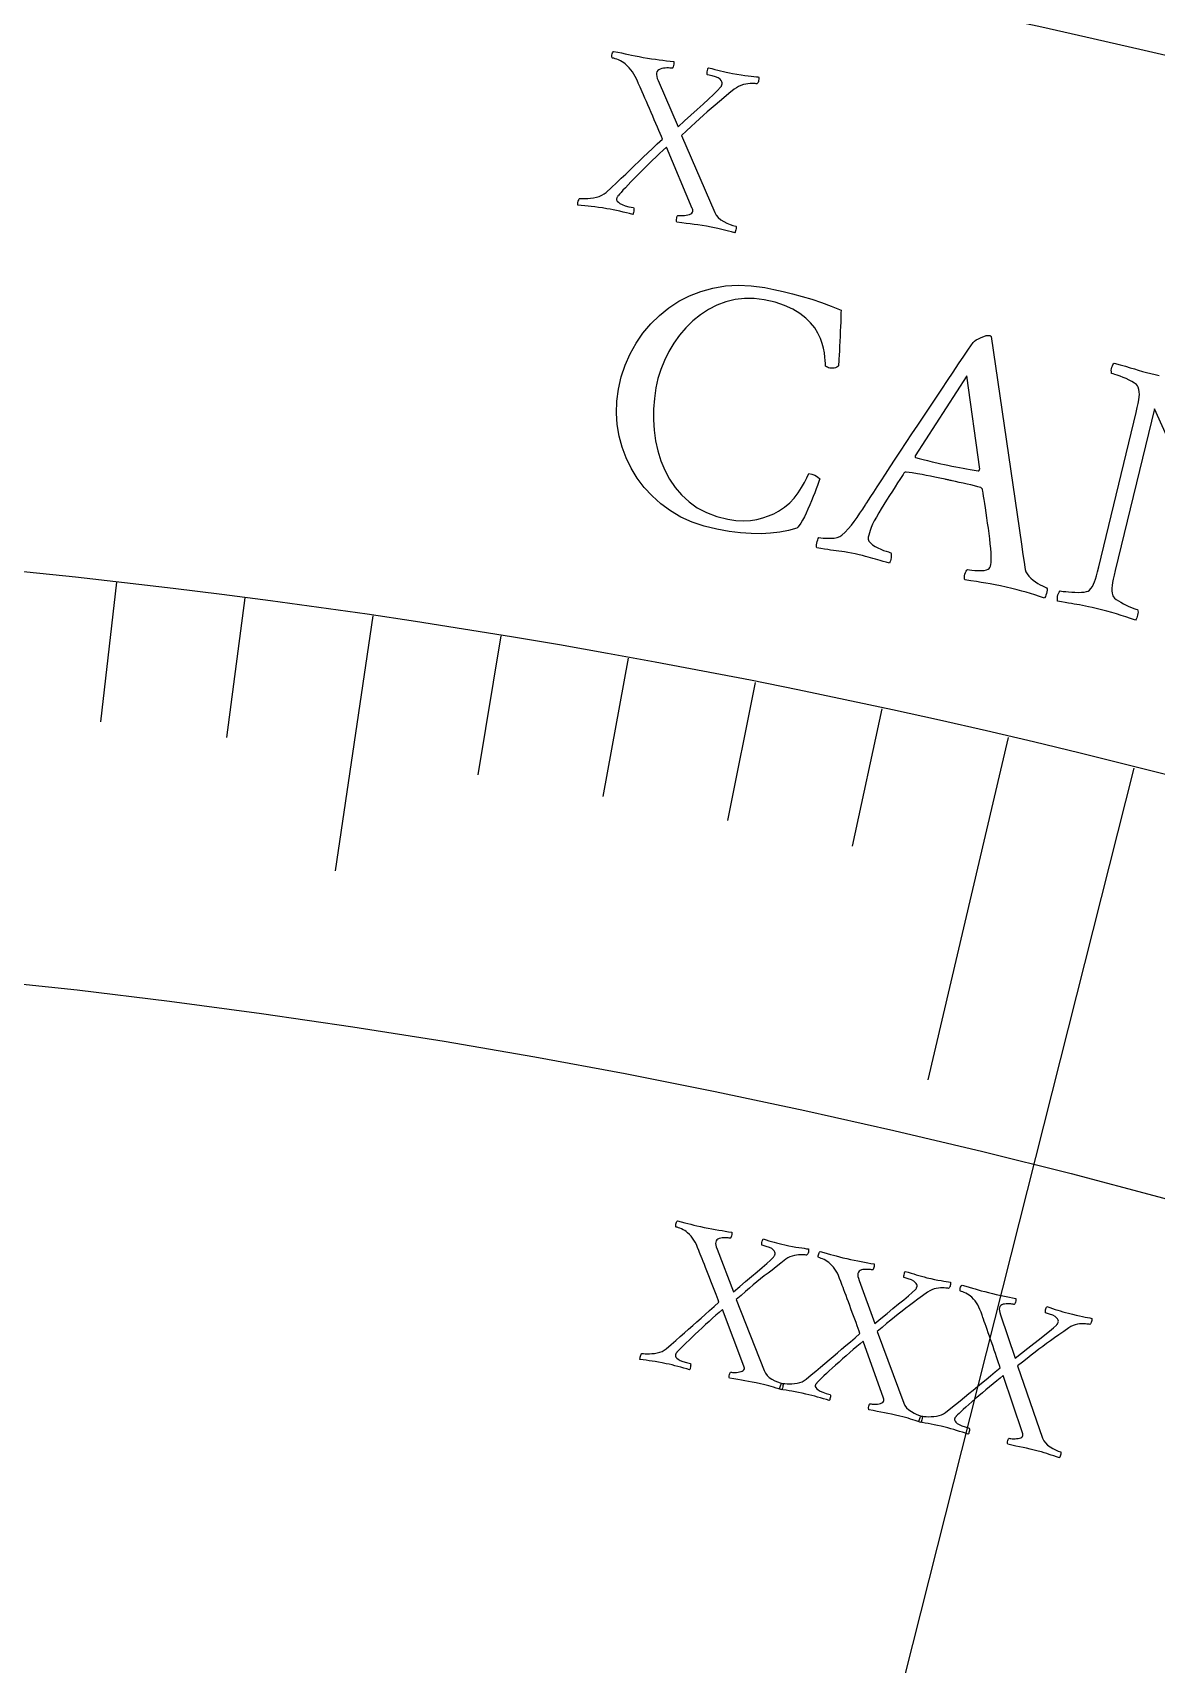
# Model space of a CAD drawing. Header units: millimetres. Extents: x -76 to 76, y -76 to 98.
# Drawn here: x 6.22 to 14.97, y 51.61 to 64.3 of the extents above; entities that cross this region are included whole.
import ezdxf

# ---------------------------------------------------------------- set-up
doc = ezdxf.new("R2010")
doc.units = ezdxf.units.MM
for name, color, linetype in [('ENGRAVE', 7, 'Continuous'), ('ENGRAVE_FINE', 8, 'Continuous'), ('TEXT', 5, 'Continuous')]:
    doc.layers.add(name, color=color, linetype=linetype)

msp = doc.modelspace()

# ---------------------------------------------------------------- linework, layer by layer
at = {"layer": 'ENGRAVE'}
for points in [[(8.8709, 59.7652), (8.5763, 57.7806)], [(13.8129, 58.8199), (13.1874, 56.1563)], [(14.7914, 58.5815), (12.5587, 49.739)]]:
    msp.add_lwpolyline(points, dxfattribs=at)
for radius in [74.48, 74.48, 72.485, 68.78, 68.78, 65.854, 60.42, 60.42, 57.228]:
    msp.add_circle((0, 0), radius, dxfattribs=at)
at = {"layer": 'ENGRAVE_FINE'}
for points in [[(6.8759, 60.0275), (6.7513, 58.9402)], [(7.8744, 59.9047), (7.7318, 58.8196)], [(9.865, 59.6092), (9.6863, 58.5295)], [(10.8566, 59.4366), (10.6599, 58.36)], [(11.8452, 59.2475), (11.6307, 58.1743)], [(12.8308, 59.0419), (12.5984, 57.9725)]]:
    msp.add_lwpolyline(points, dxfattribs=at)
at = {"layer": 'TEXT'}
for points in [[(10.9741, 64.1103), (11.0074, 64.1048), (11.0393, 64.0999), (11.0699, 64.0955), (11.0991, 64.0917), (11.1274, 64.0882), (11.1556, 64.0845), (11.1835, 64.0808), (11.2111, 64.077), (11.2119, 64.0721), (11.212, 64.0653), (11.2112, 64.0569), (11.2096, 64.0466), (11.2075, 64.0369), (11.2048, 64.0302), (11.2017, 64.0264), (11.1982, 64.0256), (11.1907, 64.0266), (11.1815, 64.0273), (11.1706, 64.0277), (11.1578, 64.0278), (11.1444, 64.0273), (11.1313, 64.0258), (11.1185, 64.0232), (11.106, 64.0196), (11.0949, 64.0145), (11.0864, 64.0074), (11.0805, 63.9984), (11.0771, 63.9873), (11.0766, 63.976), (11.0786, 63.9626), (11.0832, 63.947), (11.0903, 63.9294), (11.2455, 63.5688), (11.2958, 63.6156), (11.3449, 63.6609), (11.3928, 63.7047), (11.4396, 63.747), (11.4827, 63.7864), (11.5197, 63.8213), (11.5507, 63.8518), (11.5755, 63.8779), (11.5789, 63.8821), (11.5817, 63.8863), (11.5839, 63.8907), (11.5855, 63.8953), (11.5867, 63.8994), (11.5875, 63.9026), (11.5881, 63.9048), (11.5884, 63.9062), (11.5883, 63.9132), (11.5853, 63.9212), (11.5797, 63.9301), (11.5713, 63.94), (11.5579, 63.95), (11.5373, 63.9591), (11.5096, 63.9674), (11.4746, 63.9747), (11.4724, 63.9773), (11.4713, 63.9823), (11.4712, 63.9895), (11.4722, 63.9991), (11.4738, 64.0091), (11.4757, 64.0174), (11.4779, 64.0242), (11.4805, 64.0293), (11.5067, 64.0227), (11.5314, 64.0165), (11.5546, 64.0107), (11.5763, 64.0053), (11.5978, 64.0002), (11.6204, 63.9952), (11.6441, 63.9903), (11.6689, 63.9856), (11.7033, 63.9796), (11.735, 63.9745), (11.7639, 63.9704), (11.7901, 63.9672), (11.8138, 63.9647), (11.8353, 63.9622), (11.8547, 63.96), (11.872, 63.9578), (11.8729, 63.9531), (11.8731, 63.9471), (11.8728, 63.9397), (11.8719, 63.931), (11.8701, 63.9223), (11.8672, 63.9151), (11.8633, 63.9092), (11.8582, 63.9047), (11.8531, 63.9054), (11.8451, 63.906), (11.8343, 63.9064), (11.8207, 63.9069), (11.8052, 63.9066), (11.7888, 63.9051), (11.7714, 63.9023), (11.753, 63.8982), (11.7344, 63.8925), (11.7163, 63.8846), (11.6986, 63.8746), (11.6814, 63.8624), (11.6404, 63.8282), (11.6022, 63.7963), (11.5667, 63.7668), (11.534, 63.7396), (11.5029, 63.7134), (11.472, 63.687), (11.4416, 63.6602), (11.4114, 63.6332), (11.3801, 63.6046), (11.3462, 63.5734), (11.3096, 63.5395), (11.2705, 63.503), (11.5309, 62.9036), (11.5423, 62.8828), (11.5576, 62.8641), (11.5769, 62.8476), (11.6002, 62.8332), (11.625, 62.8211), (11.6491, 62.8112), (11.6724, 62.8036), (11.695, 62.7984), (11.6965, 62.7934), (11.6969, 62.787), (11.6962, 62.7791), (11.6944, 62.7697), (11.6922, 62.7606), (11.6902, 62.7537), (11.6886, 62.7488), (11.6871, 62.7461), (11.6616, 62.7527), (11.638, 62.7588), (11.6161, 62.7645), (11.5961, 62.7697), (11.5759, 62.7747), (11.5535, 62.7797), (11.529, 62.7847), (11.5024, 62.7898), (11.4657, 62.7963), (11.4314, 62.802), (11.3994, 62.8069), (11.3698, 62.8111), (11.3402, 62.8149), (11.3081, 62.8191), (11.2735, 62.8236), (11.2365, 62.8283), (11.2341, 62.8335), (11.233, 62.8405), (11.2331, 62.8491), (11.2345, 62.8594), (11.2367, 62.8691), (11.2393, 62.8758), (11.2424, 62.8795), (11.2458, 62.8804), (11.2523, 62.8796), (11.2607, 62.8791), (11.2709, 62.8791), (11.2829, 62.8795), (11.2958, 62.8805), (11.3085, 62.8823), (11.321, 62.885), (11.3333, 62.8886), (11.3441, 62.8932), (11.3523, 62.8989), (11.3578, 62.9056), (11.3606, 62.9134), (11.3608, 62.9155), (11.3607, 62.918), (11.3604, 62.9209), (11.3597, 62.9241), (11.3588, 62.9275), (11.3578, 62.9305), (11.3565, 62.9332), (11.3551, 62.9355), (11.1544, 63.4123), (11.1286, 63.3883), (11.1017, 63.3629), (11.0738, 63.3361), (11.0448, 63.3079), (11.0156, 63.2792), (10.9867, 63.2507), (10.9583, 63.2225), (10.9303, 63.1946), (10.9035, 63.1676), (10.8787, 63.1422), (10.8558, 63.1184), (10.8349, 63.0961), (10.8166, 63.0763), (10.8015, 63.0597), (10.7895, 63.0464), (10.7808, 63.0365), (10.7794, 63.0345), (10.7777, 63.0322), (10.7756, 63.0294), (10.7733, 63.0262), (10.771, 63.0227), (10.7692, 63.0188), (10.7677, 63.0146), (10.7667, 63.0101), (10.7673, 63.0016), (10.7719, 62.9927), (10.7804, 62.9835), (10.793, 62.974), (10.8105, 62.9648), (10.8338, 62.9563), (10.863, 62.9485), (10.898, 62.9416), (10.8997, 62.9366), (10.9005, 62.9301), (10.9005, 62.9221), (10.8996, 62.9126), (10.8982, 62.9033), (10.8966, 62.8963), (10.8947, 62.8915), (10.8927, 62.8889), (10.8679, 62.895), (10.8429, 62.9011), (10.8176, 62.907), (10.792, 62.9129), (10.7664, 62.9185), (10.741, 62.9238), (10.7158, 62.9286), (10.6907, 62.9331), (10.6568, 62.9386), (10.6253, 62.9434), (10.5964, 62.9474), (10.5699, 62.9506), (10.5444, 62.9534), (10.5185, 62.9561), (10.4921, 62.9588), (10.4651, 62.9614), (10.4646, 62.9669), (10.465, 62.9736), (10.4665, 62.9815), (10.469, 62.9904), (10.4718, 62.999), (10.4741, 63.0056), (10.476, 63.0102), (10.4775, 63.0129), (10.4832, 63.0124), (10.4928, 63.0121), (10.5064, 63.0119), (10.524, 63.0119), (10.544, 63.0126), (10.5649, 63.0146), (10.5868, 63.0179), (10.6096, 63.0224), (10.6318, 63.0287), (10.6519, 63.0371), (10.6698, 63.0476), (10.6856, 63.0603), (10.7266, 63.0984), (10.7656, 63.1348), (10.8027, 63.1696), (10.8379, 63.2029), (10.8722, 63.2354), (10.9063, 63.268), (10.9404, 63.3007), (10.9745, 63.3335), (11.0093, 63.3671), (11.0456, 63.4019), (11.0836, 63.438), (11.1231, 63.4753), (11.1152, 63.4949), (11.1061, 63.5168), (11.0958, 63.541), (11.0843, 63.5674), (11.0722, 63.5952), (11.0599, 63.6236), (11.0475, 63.6526), (11.0349, 63.6823), (11.0224, 63.7118), (11.0102, 63.7402), (10.9983, 63.7676), (10.9867, 63.7941), (10.9757, 63.8188), (10.9658, 63.8412), (10.9569, 63.8613), (10.9491, 63.8791), (10.9427, 63.8936), (10.9381, 63.9039), (10.9353, 63.9101), (10.9344, 63.9122), (10.9235, 63.9377), (10.9124, 63.9605), (10.9013, 63.9807), (10.8901, 63.9983), (10.8781, 64.0143), (10.8647, 64.0299), (10.8499, 64.045), (10.8336, 64.0596), (10.8221, 64.0686), (10.8096, 64.0768), (10.7961, 64.084), (10.7816, 64.0904), (10.7675, 64.0957), (10.7549, 64.0999), (10.744, 64.103), (10.7347, 64.1049), (10.7316, 64.1069), (10.7299, 64.1115), (10.7297, 64.1187), (10.7309, 64.1285), (10.733, 64.1387), (10.7359, 64.1468), (10.7393, 64.153), (10.7434, 64.1571), (10.7759, 64.1506), (10.806, 64.1444), (10.8336, 64.1385), (10.8586, 64.1329), (10.8837, 64.1274), (10.9113, 64.1218), (10.9415, 64.1161), (10.9741, 64.1103)], [(11.9188, 62.3191), (11.9897, 62.3047), (12.062, 62.2885), (12.1357, 62.2705), (12.2107, 62.2507), (12.2863, 62.2283), (12.3619, 62.203), (12.4374, 62.1745), (12.5128, 62.143), (12.5127, 62.1392), (12.5124, 62.1278), (12.5119, 62.1089), (12.5112, 62.0823), (12.5102, 62.0507), (12.5089, 62.0166), (12.5073, 61.9799), (12.5054, 61.9406), (12.5033, 61.9011), (12.5015, 61.8633), (12.4998, 61.8274), (12.4983, 61.7933), (12.4969, 61.7635), (12.4955, 61.7406), (12.4943, 61.7246), (12.4931, 61.7154), (12.4919, 61.7097), (12.4879, 61.7046), (12.4809, 61.7), (12.4711, 61.6961), (12.4597, 61.6932), (12.4483, 61.6917), (12.4368, 61.6918), (12.4253, 61.6934), (12.4156, 61.6959), (12.4069, 61.6993), (12.3991, 61.7037), (12.3922, 61.709), (12.3919, 61.7276), (12.3905, 61.751), (12.3879, 61.779), (12.3842, 61.8118), (12.3777, 61.8476), (12.3671, 61.8851), (12.3522, 61.9241), (12.3331, 61.9648), (12.3083, 62.0055), (12.2766, 62.0447), (12.238, 62.0826), (12.1924, 62.119), (12.1383, 62.1523), (12.0742, 62.1811), (12, 62.2052), (11.9159, 62.2246), (11.8379, 62.2349), (11.7619, 62.2357), (11.688, 62.2269), (11.6161, 62.2085), (11.547, 62.1819), (11.4814, 62.1482), (11.4193, 62.1076), (11.3607, 62.0599), (11.3063, 62.0067), (11.2569, 61.9491), (11.2125, 61.8873), (11.1729, 61.8213), (11.1389, 61.7525), (11.1108, 61.6824), (11.0887, 61.6111), (11.0726, 61.5385), (11.0607, 61.4565), (11.0546, 61.3742), (11.0541, 61.2917), (11.0593, 61.2089), (11.0705, 61.1273), (11.0881, 61.0484), (11.112, 60.9722), (11.1422, 60.8988), (11.179, 60.8293), (11.2226, 60.7653), (11.2729, 60.7067), (11.3301, 60.6534), (11.3945, 60.6069), (11.4664, 60.5687), (11.546, 60.5389), (11.6331, 60.5172), (11.6952, 60.5079), (11.7534, 60.5044), (11.8078, 60.5068), (11.8584, 60.5151), (11.9055, 60.5276), (11.9491, 60.5426), (11.9894, 60.5601), (12.0264, 60.5801), (12.0725, 60.6107), (12.1133, 60.6446), (12.1489, 60.6818), (12.1792, 60.7222), (12.2052, 60.7631), (12.2279, 60.8017), (12.247, 60.838), (12.2628, 60.872), (12.2867, 60.8679), (12.3087, 60.8598), (12.3288, 60.8475), (12.3468, 60.8312), (12.3437, 60.8188), (12.3382, 60.8017), (12.3305, 60.7798), (12.3206, 60.7532), (12.3091, 60.7236), (12.2969, 60.6929), (12.2838, 60.661), (12.27, 60.628), (12.2558, 60.5954), (12.2417, 60.5649), (12.2276, 60.5364), (12.2136, 60.5099), (12.2002, 60.4869), (12.1883, 60.4689), (12.1777, 60.4558), (12.1685, 60.4476), (12.1038, 60.4299), (12.036, 60.4168), (11.9652, 60.4084), (11.8913, 60.4046), (11.8132, 60.4056), (11.7299, 60.4116), (11.6413, 60.4227), (11.5474, 60.4386), (11.4481, 60.4622), (11.3548, 60.494), (11.2674, 60.534), (11.1858, 60.5822), (11.1107, 60.6374), (11.0425, 60.6982), (10.9813, 60.7647), (10.9272, 60.8369), (10.8804, 60.9137), (10.8415, 60.9937), (10.8104, 61.0772), (10.7873, 61.1641), (10.7725, 61.2532), (10.7666, 61.3436), (10.7695, 61.4352), (10.7814, 61.528), (10.803, 61.6248), (10.8329, 61.717), (10.8711, 61.8046), (10.9179, 61.8876), (10.972, 61.9651), (11.0325, 62.0365), (11.0993, 62.1018), (11.1725, 62.1608), (11.2513, 62.2125), (11.3349, 62.2556), (11.4233, 62.2901), (11.5165, 62.316), (11.6134, 62.3325), (11.7127, 62.3385), (11.8146, 62.334), (11.9188, 62.3191)], [(12.7039, 60.6295), (12.7065, 60.6335), (12.7143, 60.6456), (12.7273, 60.6656), (12.7456, 60.6938), (12.7683, 60.7288), (12.7947, 60.7695), (12.8247, 60.816), (12.8584, 60.8683), (12.8951, 60.9249), (12.9342, 60.9845), (12.9757, 61.0472), (13.0196, 61.1129), (13.0649, 61.1806), (13.1107, 61.2493), (13.157, 61.319), (13.2038, 61.3897), (13.2504, 61.4602), (13.2962, 61.5291), (13.3411, 61.5965), (13.3853, 61.6624), (13.4277, 61.7256), (13.4677, 61.7848), (13.5051, 61.8401), (13.5401, 61.8915), (13.5502, 61.9016), (13.5639, 61.9116), (13.5812, 61.9216), (13.6022, 61.9316), (13.6234, 61.94), (13.6415, 61.9454), (13.6564, 61.9477), (13.6681, 61.947), (13.6708, 61.9463), (13.6728, 61.9456), (13.6742, 61.9448), (13.6751, 61.9439), (13.6759, 61.9429), (13.6773, 61.9416), (13.6791, 61.94), (13.6814, 61.9381), (13.9176, 60.3235), (13.9285, 60.2439), (13.9369, 60.1843), (13.9428, 60.1448), (13.9463, 60.1252), (13.9515, 60.1081), (13.9603, 60.0913), (13.9727, 60.0747), (13.9888, 60.0584), (14.0068, 60.0431), (14.0251, 60.0294), (14.0438, 60.0172), (14.0629, 60.0067), (14.0805, 59.998), (14.0947, 59.9914), (14.1054, 59.9869), (14.1127, 59.9845), (14.1156, 59.9753), (14.1162, 59.9646), (14.1146, 59.9523), (14.1108, 59.9385), (14.1063, 59.9254), (14.1024, 59.9154), (14.0993, 59.9083), (14.0969, 59.9043), (14.0577, 59.9164), (14.0207, 59.9278), (13.9857, 59.9385), (13.9528, 59.9485), (13.9192, 59.9583), (13.8824, 59.9682), (13.8422, 59.9783), (13.7988, 59.9886), (13.7528, 59.9989), (13.7108, 60.0077), (13.6727, 60.015), (13.6385, 60.0208), (13.6043, 60.0262), (13.5659, 60.0324), (13.5234, 60.0392), (13.4769, 60.0468), (13.4736, 60.0547), (13.4723, 60.0643), (13.4731, 60.0757), (13.476, 60.0889), (13.4802, 60.1018), (13.4853, 60.1122), (13.4911, 60.1203), (13.4976, 60.1259), (13.5122, 60.1233), (13.5307, 60.1211), (13.5529, 60.1193), (13.5789, 60.118), (13.6049, 60.1179), (13.6268, 60.1195), (13.6447, 60.1231), (13.6585, 60.1284), (13.665, 60.1341), (13.6705, 60.1421), (13.6752, 60.1527), (13.6789, 60.1657), (13.6811, 60.181), (13.6821, 60.2012), (13.6818, 60.2264), (13.6802, 60.2566), (13.6775, 60.2904), (13.6741, 60.3265), (13.6698, 60.3647), (13.6647, 60.4052), (13.6591, 60.4466), (13.6534, 60.4874), (13.6476, 60.5277), (13.6416, 60.5675), (13.6358, 60.6052), (13.6305, 60.6395), (13.6257, 60.6703), (13.6215, 60.6976), (13.6179, 60.72), (13.6154, 60.7359), (13.6139, 60.7455), (13.6134, 60.7487), (13.6132, 60.7491), (13.6123, 60.7505), (13.6109, 60.7526), (13.609, 60.7557), (13.6067, 60.7588), (13.6043, 60.7612), (13.6016, 60.7629), (13.5989, 60.7639), (13.5765, 60.7702), (13.5515, 60.7768), (13.524, 60.7835), (13.4938, 60.7903), (13.463, 60.7972), (13.4331, 60.8038), (13.4044, 60.8101), (13.3767, 60.8162), (13.3696, 60.8178), (13.3624, 60.8194), (13.3553, 60.8209), (13.3481, 60.8225), (13.3412, 60.824), (13.3346, 60.8255), (13.3283, 60.8268), (13.3224, 60.8281), (13.2811, 60.8371), (13.243, 60.8451), (13.2081, 60.8522), (13.1763, 60.8585), (13.1439, 60.8644), (13.1071, 60.8708), (13.0659, 60.8775), (13.0203, 60.8846), (13.0187, 60.8846), (13.0165, 60.8843), (13.0139, 60.8834), (13.0108, 60.8821), (13.0079, 60.8808), (13.0059, 60.8798), (13.0046, 60.8792), (13.0042, 60.8791), (13.0021, 60.8758), (12.9958, 60.8659), (12.9853, 60.8495), (12.9706, 60.8266), (12.953, 60.7991), (12.9337, 60.7692), (12.9128, 60.7368), (12.8903, 60.702), (12.8676, 60.6664), (12.8461, 60.6319), (12.8257, 60.5985), (12.8065, 60.5661), (12.7876, 60.5344), (12.7716, 60.5049), (12.7586, 60.4779), (12.7485, 60.4532), (12.7405, 60.4308), (12.734, 60.4108), (12.7288, 60.393), (12.7251, 60.3776), (12.7247, 60.3621), (12.7302, 60.3471), (12.7414, 60.3325), (12.7585, 60.3184), (12.7789, 60.3052), (12.7999, 60.2936), (12.8216, 60.2834), (12.844, 60.2748), (12.8647, 60.2678), (12.881, 60.2625), (12.8931, 60.2588), (12.9009, 60.2567), (12.9026, 60.2518), (12.9033, 60.2439), (12.903, 60.2331), (12.9017, 60.2193), (12.8996, 60.2051), (12.8969, 60.1931), (12.8935, 60.1833), (12.8894, 60.1757), (12.8638, 60.1826), (12.8402, 60.1892), (12.8185, 60.1953), (12.7987, 60.201), (12.7799, 60.2065), (12.7611, 60.2119), (12.7424, 60.2174), (12.7236, 60.2229), (12.7032, 60.2285), (12.6798, 60.2343), (12.6533, 60.2405), (12.6237, 60.2469), (12.5937, 60.2529), (12.5662, 60.2581), (12.5411, 60.2624), (12.5183, 60.2659), (12.4968, 60.2688), (12.4753, 60.2718), (12.4537, 60.2748), (12.4322, 60.2777), (12.4092, 60.281), (12.3835, 60.2848), (12.3548, 60.2892), (12.3234, 60.2941), (12.3218, 60.299), (12.3215, 60.3068), (12.3226, 60.3174), (12.325, 60.331), (12.3282, 60.345), (12.3318, 60.3568), (12.3356, 60.3665), (12.3397, 60.3742), (12.3549, 60.3719), (12.3748, 60.3703), (12.3995, 60.3695), (12.4289, 60.3693), (12.4583, 60.3709), (12.4831, 60.3756), (12.5031, 60.3833), (12.5183, 60.394), (12.5446, 60.4177), (12.5696, 60.4433), (12.5934, 60.4708), (12.616, 60.5003), (12.6379, 60.5312), (12.6599, 60.5631), (12.6818, 60.5958), (12.7039, 60.6295)], [(13.4926, 61.6331), (13.0891, 61.01), (13.0891, 61.0097), (13.0892, 61.0085), (13.0893, 61.0067), (13.0893, 61.004), (13.0896, 61.0014), (13.0902, 60.9994), (13.0912, 60.9981), (13.0924, 60.9974), (13.1207, 60.9899), (13.1517, 60.982), (13.1854, 60.9737), (13.2219, 60.965), (13.2578, 60.9565), (13.29, 60.9491), (13.3185, 60.9426), (13.3433, 60.9371), (13.3754, 60.9302), (13.406, 60.924), (13.4351, 60.9185), (13.4627, 60.9138), (13.4901, 60.9092), (13.5188, 60.9043), (13.5487, 60.8992), (13.5798, 60.8937), (13.5825, 60.8936), (13.5849, 60.8945), (13.5869, 60.8964), (13.5886, 60.8993), (13.5899, 60.9022), (13.5909, 60.9044), (13.5914, 60.9056), (13.5916, 60.9061)], [(11.4484, 55.0079), (11.4784, 55.0017), (11.5073, 54.9962), (11.5349, 54.9912), (11.5613, 54.9868), (11.587, 54.9827), (11.6125, 54.9785), (11.6377, 54.9742), (11.6627, 54.9698), (11.6633, 54.9653), (11.6631, 54.9592), (11.6622, 54.9515), (11.6604, 54.9422), (11.6581, 54.9335), (11.6555, 54.9275), (11.6526, 54.9242), (11.6493, 54.9235), (11.6426, 54.9247), (11.6342, 54.9256), (11.6243, 54.9264), (11.6127, 54.9269), (11.6005, 54.9269), (11.5885, 54.9259), (11.5768, 54.924), (11.5653, 54.9211), (11.5551, 54.9169), (11.5471, 54.9107), (11.5414, 54.9026), (11.538, 54.8927), (11.5372, 54.8824), (11.5386, 54.8702), (11.5422, 54.8559), (11.5481, 54.8397), (11.6775, 54.5069), (11.7247, 54.5478), (11.7708, 54.5874), (11.8157, 54.6256), (11.8596, 54.6625), (11.9001, 54.6969), (11.9349, 54.7274), (11.9641, 54.7541), (11.9875, 54.7769), (11.9907, 54.7806), (11.9934, 54.7844), (11.9955, 54.7884), (11.9971, 54.7924), (11.9983, 54.7961), (11.9992, 54.799), (11.9999, 54.801), (12.0002, 54.8023), (12.0002, 54.8086), (11.9978, 54.816), (11.993, 54.8243), (11.9857, 54.8336), (11.9739, 54.8431), (11.9555, 54.852), (11.9305, 54.8604), (11.8989, 54.8683), (11.8971, 54.8707), (11.8962, 54.8752), (11.8964, 54.8818), (11.8975, 54.8905), (11.8993, 54.8995), (11.9013, 54.907), (11.9036, 54.9131), (11.9061, 54.9176), (11.9297, 54.9108), (11.9519, 54.9044), (11.9728, 54.8983), (11.9924, 54.8927), (12.0117, 54.8873), (12.0321, 54.882), (12.0535, 54.8768), (12.076, 54.8717), (12.107, 54.8651), (12.1356, 54.8594), (12.1618, 54.8548), (12.1855, 54.851), (12.2069, 54.8479), (12.2265, 54.845), (12.244, 54.8423), (12.2596, 54.8398), (12.2603, 54.8355), (12.2603, 54.83), (12.2598, 54.8233), (12.2586, 54.8154), (12.2567, 54.8076), (12.2539, 54.8011), (12.2501, 54.7959), (12.2454, 54.792), (12.2407, 54.7927), (12.2335, 54.7935), (12.2237, 54.7943), (12.2114, 54.7952), (12.1973, 54.7954), (12.1823, 54.7946), (12.1664, 54.7926), (12.1496, 54.7896), (12.1325, 54.785), (12.1157, 54.7784), (12.0993, 54.7699), (12.0833, 54.7594), (12.0449, 54.7297), (12.0091, 54.7019), (11.9759, 54.6763), (11.9453, 54.6527), (11.9161, 54.63), (11.8872, 54.6069), (11.8586, 54.5836), (11.8303, 54.56), (11.8009, 54.5351), (11.7691, 54.5079), (11.7348, 54.4783), (11.698, 54.4464), (11.9149, 53.8933), (11.9245, 53.874), (11.9378, 53.8565), (11.9548, 53.8409), (11.9755, 53.8271), (11.9977, 53.8152), (12.0192, 53.8055), (12.0402, 53.7978), (12.0605, 53.7923), (12.0617, 53.7877), (12.0618, 53.7819), (12.0609, 53.7747), (12.059, 53.7662), (12.0567, 53.7581), (12.0547, 53.7518), (12.053, 53.7475), (12.0516, 53.745), (12.0287, 53.7519), (12.0074, 53.7582), (11.9877, 53.7641), (11.9697, 53.7695), (11.9515, 53.7747), (11.9314, 53.78), (11.9093, 53.7854), (11.8853, 53.7908), (11.8522, 53.798), (11.8212, 53.8043), (11.7923, 53.8098), (11.7656, 53.8145), (11.7388, 53.819), (11.7097, 53.8238), (11.6785, 53.829), (11.6451, 53.8346), (11.6431, 53.8394), (11.6422, 53.8457), (11.6426, 53.8535), (11.6442, 53.8628), (11.6465, 53.8716), (11.6491, 53.8776), (11.652, 53.8809), (11.6552, 53.8815), (11.6611, 53.8806), (11.6686, 53.8799), (11.6779, 53.8796), (11.6889, 53.8795), (11.7006, 53.88), (11.7122, 53.8813), (11.7236, 53.8833), (11.7349, 53.8862), (11.7449, 53.89), (11.7525, 53.8949), (11.7577, 53.9008), (11.7606, 53.9078), (11.7608, 53.9097), (11.7608, 53.9119), (11.7606, 53.9146), (11.7601, 53.9176), (11.7594, 53.9206), (11.7585, 53.9234), (11.7575, 53.9259), (11.7563, 53.9281), (11.5895, 54.3678), (11.5653, 54.3468), (11.5401, 54.3246), (11.5139, 54.3012), (11.4866, 54.2765), (11.4591, 54.2514), (11.4319, 54.2264), (11.4052, 54.2018), (11.3789, 54.1773), (11.3537, 54.1537), (11.3303, 54.1314), (11.3087, 54.1105), (11.289, 54.0909), (11.2717, 54.0735), (11.2574, 54.059), (11.2462, 54.0473), (11.2379, 54.0385), (11.2366, 54.0368), (11.2349, 54.0347), (11.233, 54.0323), (11.2308, 54.0294), (11.2286, 54.0263), (11.2268, 54.0228), (11.2254, 54.0191), (11.2243, 54.015), (11.2245, 54.0072), (11.2284, 53.999), (11.2359, 53.9904), (11.247, 53.9814), (11.2625, 53.9724), (11.2834, 53.9639), (11.3097, 53.9559), (11.3413, 53.9485), (11.3427, 53.9439), (11.3432, 53.938), (11.3429, 53.9307), (11.3418, 53.9221), (11.3402, 53.9137), (11.3385, 53.9074), (11.3367, 53.9031), (11.3347, 53.9008), (11.3124, 53.9071), (11.2899, 53.9135), (11.2671, 53.9197), (11.2441, 53.9259), (11.2211, 53.9318), (11.1981, 53.9374), (11.1754, 53.9426), (11.1527, 53.9475), (11.1221, 53.9536), (11.0937, 53.959), (11.0675, 53.9635), (11.0436, 53.9673), (11.0205, 53.9706), (10.9971, 53.9739), (10.9731, 53.9772), (10.9488, 53.9805), (10.9484, 53.9855), (10.9491, 53.9916), (10.9507, 53.9986), (10.9532, 54.0067), (10.956, 54.0144), (10.9584, 54.0203), (10.9603, 54.0245), (10.9617, 54.0269), (10.9668, 54.0262), (10.9756, 54.0256), (10.9879, 54.025), (11.0039, 54.0244), (11.0221, 54.0245), (11.0411, 54.0256), (11.0611, 54.0279), (11.082, 54.0313), (11.1023, 54.0362), (11.1208, 54.0432), (11.1375, 54.0522), (11.1522, 54.0632), (11.1906, 54.0965), (11.2273, 54.1283), (11.2621, 54.1588), (11.2952, 54.1878), (11.3274, 54.2162), (11.3595, 54.2447), (11.3915, 54.2734), (11.4235, 54.3021), (11.4562, 54.3314), (11.4904, 54.3619), (11.526, 54.3934), (11.5632, 54.426), (11.5566, 54.4442), (11.5491, 54.4643), (11.5405, 54.4866), (11.5309, 54.5109), (11.5208, 54.5366), (11.5106, 54.5628), (11.5002, 54.5896), (11.4898, 54.617), (11.4793, 54.6442), (11.4692, 54.6704), (11.4592, 54.6957), (11.4495, 54.7201), (11.4404, 54.7429), (11.4321, 54.7636), (11.4246, 54.7822), (11.4181, 54.7985), (11.4128, 54.8119), (11.4089, 54.8215), (11.4066, 54.8272), (11.4059, 54.8291), (11.3967, 54.8526), (11.3874, 54.8737), (11.378, 54.8924), (11.3683, 54.9088), (11.358, 54.9237), (11.3463, 54.9383), (11.3333, 54.9525), (11.319, 54.9663), (11.3088, 54.9749), (11.2977, 54.9827), (11.2857, 54.9897), (11.2727, 54.9959), (11.26, 55.0012), (11.2487, 55.0055), (11.2389, 55.0086), (11.2305, 55.0107), (11.2278, 55.0126), (11.2264, 55.0168), (11.2264, 55.0234), (11.2278, 55.0323), (11.2301, 55.0414), (11.2329, 55.0487), (11.2363, 55.0542), (11.2401, 55.0578), (11.2695, 55.0509), (11.2966, 55.0443), (11.3215, 55.038), (11.3441, 55.0321), (11.3667, 55.0263), (11.3916, 55.0203), (11.4189, 55.0142), (11.4484, 55.0079)], [(12.5569, 54.7654), (12.5868, 54.7587), (12.6155, 54.7526), (12.6431, 54.7471), (12.6694, 54.7422), (12.695, 54.7375), (12.7204, 54.7328), (12.7455, 54.728), (12.7704, 54.7231), (12.7709, 54.7186), (12.7706, 54.7125), (12.7695, 54.7048), (12.7675, 54.6956), (12.7651, 54.6869), (12.7623, 54.6809), (12.7593, 54.6777), (12.7561, 54.6771), (12.7494, 54.6784), (12.741, 54.6795), (12.7311, 54.6804), (12.7195, 54.6812), (12.7073, 54.6814), (12.6953, 54.6807), (12.6836, 54.679), (12.672, 54.6764), (12.6617, 54.6723), (12.6536, 54.6663), (12.6478, 54.6584), (12.6441, 54.6485), (12.6431, 54.6383), (12.6443, 54.626), (12.6477, 54.6117), (12.6532, 54.5953), (12.7758, 54.26), (12.8238, 54.2999), (12.8707, 54.3386), (12.9165, 54.3759), (12.9611, 54.4119), (13.0023, 54.4454), (13.0377, 54.4752), (13.0674, 54.5013), (13.0913, 54.5237), (13.0945, 54.5273), (13.0973, 54.5311), (13.0995, 54.5349), (13.1012, 54.539), (13.1025, 54.5426), (13.1034, 54.5455), (13.1041, 54.5475), (13.1044, 54.5488), (13.1046, 54.5551), (13.1024, 54.5625), (13.0977, 54.5709), (13.0906, 54.5803), (13.0789, 54.5901), (13.0607, 54.5994), (13.0359, 54.6083), (13.0045, 54.6168), (13.0027, 54.6192), (13.0019, 54.6238), (13.0022, 54.6304), (13.0036, 54.6391), (13.0055, 54.648), (13.0077, 54.6555), (13.0101, 54.6615), (13.0127, 54.666), (13.0361, 54.6587), (13.0583, 54.6518), (13.079, 54.6454), (13.0984, 54.6393), (13.1177, 54.6336), (13.138, 54.6279), (13.1593, 54.6222), (13.1816, 54.6167), (13.2125, 54.6094), (13.241, 54.6032), (13.2671, 54.598), (13.2907, 54.5938), (13.3121, 54.5902), (13.3315, 54.5869), (13.349, 54.5838), (13.3646, 54.581), (13.3651, 54.5767), (13.3651, 54.5712), (13.3644, 54.5645), (13.3631, 54.5567), (13.361, 54.5489), (13.358, 54.5424), (13.3542, 54.5373), (13.3494, 54.5335), (13.3447, 54.5344), (13.3375, 54.5353), (13.3277, 54.5363), (13.3154, 54.5374), (13.3013, 54.538), (13.2863, 54.5374), (13.2704, 54.5358), (13.2535, 54.533), (13.2363, 54.5288), (13.2194, 54.5226), (13.2029, 54.5144), (13.1866, 54.5042), (13.1476, 54.4753), (13.1113, 54.4483), (13.0776, 54.4233), (13.0465, 54.4003), (13.0169, 54.3782), (12.9875, 54.3557), (12.9585, 54.333), (12.9297, 54.31), (12.8998, 54.2857), (12.8674, 54.2591), (12.8325, 54.2302), (12.7951, 54.199), (13.0008, 53.6416), (13.01, 53.6222), (13.023, 53.6045), (13.0397, 53.5885), (13.06, 53.5743), (13.082, 53.562), (13.1033, 53.5518), (13.1241, 53.5437), (13.1443, 53.5378), (13.1454, 53.5332), (13.1455, 53.5273), (13.1444, 53.5202), (13.1423, 53.5117), (13.1398, 53.5036), (13.1377, 53.4974), (13.1359, 53.4931), (13.1345, 53.4907), (13.1117, 53.498), (13.0905, 53.5048), (13.071, 53.511), (13.0531, 53.5168), (13.035, 53.5224), (13.015, 53.5281), (12.993, 53.5339), (12.9691, 53.5399), (12.9362, 53.5477), (12.9053, 53.5546), (12.8766, 53.5607), (12.8499, 53.5659), (12.8232, 53.571), (12.7943, 53.5764), (12.7632, 53.5822), (12.7298, 53.5884), (12.7279, 53.5933), (12.7272, 53.5996), (12.7278, 53.6074), (12.7295, 53.6167), (12.732, 53.6254), (12.7348, 53.6313), (12.7377, 53.6346), (12.741, 53.6352), (12.7468, 53.6341), (12.7543, 53.6333), (12.7636, 53.6328), (12.7745, 53.6325), (12.7863, 53.6327), (12.7979, 53.6337), (12.8094, 53.6356), (12.8207, 53.6382), (12.8308, 53.6418), (12.8385, 53.6465), (12.8438, 53.6524), (12.8468, 53.6593), (12.8471, 53.6612), (12.8471, 53.6634), (12.8469, 53.6661), (12.8465, 53.6691), (12.8459, 53.6722), (12.8451, 53.675), (12.8441, 53.6775), (12.8429, 53.6797), (12.6851, 54.1227), (12.6605, 54.1022), (12.6348, 54.0805), (12.6081, 54.0576), (12.5803, 54.0335), (12.5523, 54.0089), (12.5247, 53.9845), (12.4974, 53.9604), (12.4706, 53.9365), (12.4449, 53.9134), (12.4211, 53.8916), (12.3991, 53.8711), (12.379, 53.8519), (12.3614, 53.8349), (12.3468, 53.8206), (12.3353, 53.8091), (12.3269, 53.8005), (12.3255, 53.7989), (12.3238, 53.7968), (12.3219, 53.7944), (12.3196, 53.7916), (12.3173, 53.7885), (12.3154, 53.7851), (12.3139, 53.7814), (12.3128, 53.7773), (12.3129, 53.7696), (12.3166, 53.7613), (12.3239, 53.7525), (12.3348, 53.7432), (12.3502, 53.7339), (12.3709, 53.725), (12.397, 53.7165), (12.4284, 53.7085), (12.4297, 53.7039), (12.4301, 53.6979), (12.4297, 53.6907), (12.4284, 53.682), (12.4267, 53.6737), (12.4248, 53.6675), (12.4229, 53.6632), (12.4209, 53.6609), (12.3987, 53.6677), (12.3763, 53.6745), (12.3537, 53.6812), (12.3308, 53.6878), (12.3079, 53.6942), (12.2851, 53.7003), (12.2624, 53.7059), (12.2399, 53.7112), (12.2094, 53.718), (12.1811, 53.724), (12.155, 53.729), (12.1312, 53.7333), (12.1082, 53.7371), (12.0848, 53.7409), (12.0609, 53.7446), (12.0366, 53.7484), (12.0364, 53.7534), (12.0371, 53.7595), (12.0389, 53.7665), (12.0416, 53.7745), (12.0446, 53.7822), (12.047, 53.788), (12.049, 53.7922), (12.0505, 53.7945), (12.0556, 53.7938), (12.0643, 53.7929), (12.0767, 53.7921), (12.0926, 53.7912), (12.1108, 53.7909), (12.1299, 53.7916), (12.1499, 53.7935), (12.1708, 53.7964), (12.1913, 53.801), (12.2099, 53.8076), (12.2267, 53.8163), (12.2417, 53.827), (12.2808, 53.8595), (12.3181, 53.8906), (12.3535, 53.9203), (12.3872, 53.9487), (12.4199, 53.9764), (12.4526, 54.0043), (12.4852, 54.0322), (12.5178, 54.0603), (12.5511, 54.089), (12.5858, 54.1187), (12.6221, 54.1496), (12.6599, 54.1814), (12.6537, 54.1997), (12.6466, 54.22), (12.6385, 54.2424), (12.6294, 54.267), (12.6198, 54.2928), (12.6101, 54.3193), (12.6003, 54.3462), (12.5904, 54.3738), (12.5805, 54.4012), (12.5709, 54.4276), (12.5614, 54.4532), (12.5522, 54.4777), (12.5435, 54.5008), (12.5356, 54.5216), (12.5286, 54.5403), (12.5224, 54.5568), (12.5173, 54.5703), (12.5137, 54.5799), (12.5115, 54.5857), (12.5108, 54.5876), (12.5021, 54.6113), (12.4932, 54.6326), (12.4842, 54.6515), (12.4749, 54.668), (12.4648, 54.6832), (12.4534, 54.698), (12.4407, 54.7124), (12.4267, 54.7265), (12.4167, 54.7353), (12.4058, 54.7433), (12.3939, 54.7506), (12.381, 54.7571), (12.3684, 54.7626), (12.3572, 54.7671), (12.3474, 54.7704), (12.3391, 54.7727), (12.3364, 54.7746), (12.3351, 54.7789), (12.3353, 54.7854), (12.3368, 54.7943), (12.3393, 54.8034), (12.3423, 54.8107), (12.3457, 54.8161), (12.3497, 54.8196), (12.3789, 54.812), (12.4059, 54.8049), (12.4306, 54.7981), (12.4531, 54.7918), (12.4756, 54.7855), (12.5004, 54.779), (12.5275, 54.7723), (12.5569, 54.7654)], [(13.6603, 54.5007), (13.6901, 54.4934), (13.7187, 54.4867), (13.7461, 54.4806), (13.7723, 54.4752), (13.7978, 54.47), (13.8231, 54.4647), (13.8481, 54.4594), (13.8729, 54.4541), (13.8733, 54.4495), (13.8729, 54.4434), (13.8716, 54.4358), (13.8695, 54.4266), (13.8668, 54.418), (13.864, 54.412), (13.8609, 54.4088), (13.8576, 54.4083), (13.8509, 54.4098), (13.8426, 54.4111), (13.8327, 54.4122), (13.8212, 54.4132), (13.809, 54.4136), (13.797, 54.4131), (13.7852, 54.4117), (13.7736, 54.4093), (13.7632, 54.4055), (13.755, 54.3996), (13.749, 54.3918), (13.7452, 54.382), (13.7439, 54.3718), (13.7448, 54.3595), (13.7479, 54.3451), (13.7532, 54.3286), (13.8689, 53.991), (13.9177, 54.0299), (13.9654, 54.0676), (14.0119, 54.1039), (14.0572, 54.1391), (14.0991, 54.1717), (14.1351, 54.2008), (14.1653, 54.2263), (14.1897, 54.2482), (14.193, 54.2518), (14.1958, 54.2555), (14.1981, 54.2593), (14.1999, 54.2633), (14.2012, 54.2669), (14.2022, 54.2697), (14.203, 54.2718), (14.2033, 54.273), (14.2036, 54.2794), (14.2015, 54.2868), (14.197, 54.2953), (14.1901, 54.3048), (14.1787, 54.3148), (14.1606, 54.3245), (14.136, 54.3339), (14.1048, 54.343), (14.103, 54.3455), (14.1024, 54.3501), (14.1028, 54.3567), (14.1043, 54.3653), (14.1064, 54.3742), (14.1088, 54.3817), (14.1113, 54.3876), (14.1139, 54.3921), (14.1373, 54.3843), (14.1592, 54.377), (14.1799, 54.3701), (14.1992, 54.3637), (14.2183, 54.3575), (14.2385, 54.3514), (14.2596, 54.3453), (14.2819, 54.3393), (14.3126, 54.3315), (14.341, 54.3247), (14.3669, 54.3189), (14.3904, 54.3142), (14.4118, 54.3103), (14.4311, 54.3065), (14.4486, 54.3031), (14.4641, 54.3), (14.4646, 54.2957), (14.4644, 54.2902), (14.4636, 54.2835), (14.4621, 54.2757), (14.4599, 54.2679), (14.4568, 54.2616), (14.4528, 54.2565), (14.4479, 54.2528), (14.4433, 54.2538), (14.4361, 54.2549), (14.4263, 54.2561), (14.414, 54.2574), (14.4, 54.2582), (14.385, 54.258), (14.369, 54.2567), (14.3521, 54.2543), (14.3348, 54.2504), (14.3178, 54.2445), (14.3011, 54.2366), (14.2846, 54.2268), (14.245, 54.1986), (14.2082, 54.1724), (14.1739, 54.1481), (14.1424, 54.1257), (14.1123, 54.1042), (14.0825, 54.0824), (14.053, 54.0603), (14.0238, 54.0378), (13.9934, 54.0141), (13.9605, 53.9882), (13.925, 53.96), (13.887, 53.9296), (14.0814, 53.3682), (14.0902, 53.3485), (14.1028, 53.3306), (14.1192, 53.3142), (14.1393, 53.2996), (14.161, 53.2869), (14.1821, 53.2762), (14.2027, 53.2678), (14.2228, 53.2614), (14.2238, 53.2568), (14.2237, 53.2509), (14.2225, 53.2438), (14.2202, 53.2354), (14.2176, 53.2274), (14.2153, 53.2212), (14.2135, 53.2169), (14.212, 53.2145), (14.1894, 53.2223), (14.1683, 53.2295), (14.1489, 53.2362), (14.1311, 53.2423), (14.1132, 53.2482), (14.0933, 53.2543), (14.0714, 53.2606), (14.0477, 53.267), (14.0149, 53.2755), (13.9842, 53.2831), (13.9555, 53.2897), (13.929, 53.2955), (13.9024, 53.3011), (13.8736, 53.3071), (13.8426, 53.3135), (13.8094, 53.3204), (13.8076, 53.3253), (13.8071, 53.3317), (13.8077, 53.3395), (13.8097, 53.3487), (13.8124, 53.3573), (13.8152, 53.3632), (13.8183, 53.3664), (13.8215, 53.3669), (13.8273, 53.3658), (13.8348, 53.3648), (13.8441, 53.3641), (13.855, 53.3636), (13.8667, 53.3636), (13.8784, 53.3644), (13.8899, 53.366), (13.9013, 53.3684), (13.9114, 53.3718), (13.9192, 53.3763), (13.9247, 53.3821), (13.9278, 53.389), (13.9281, 53.3908), (13.9282, 53.3931), (13.9281, 53.3957), (13.9277, 53.3987), (13.9271, 53.4018), (13.9264, 53.4046), (13.9254, 53.4071), (13.9243, 53.4094), (13.7755, 53.8555), (13.7504, 53.8355), (13.7243, 53.8143), (13.6972, 53.7919), (13.6689, 53.7684), (13.6404, 53.7444), (13.6123, 53.7206), (13.5846, 53.697), (13.5573, 53.6737), (13.5311, 53.6511), (13.5069, 53.6297), (13.4845, 53.6097), (13.464, 53.591), (13.446, 53.5742), (13.4312, 53.5603), (13.4194, 53.5491), (13.4108, 53.5406), (13.4094, 53.539), (13.4077, 53.537), (13.4057, 53.5346), (13.4033, 53.5319), (13.401, 53.5288), (13.3991, 53.5254), (13.3975, 53.5217), (13.3963, 53.5177), (13.3962, 53.5099), (13.3997, 53.5016), (13.4068, 53.4927), (13.4176, 53.4832), (13.4328, 53.4736), (13.4533, 53.4643), (13.4792, 53.4552), (13.5105, 53.4465), (13.5117, 53.4419), (13.512, 53.436), (13.5114, 53.4287), (13.51, 53.4201), (13.508, 53.4118), (13.5061, 53.4056), (13.5041, 53.4013), (13.502, 53.3991), (13.48, 53.4064), (13.4577, 53.4136), (13.4352, 53.4208), (13.4125, 53.4279), (13.3897, 53.4347), (13.367, 53.4412), (13.3445, 53.4474), (13.3221, 53.4531), (13.2917, 53.4605), (13.2635, 53.467), (13.2376, 53.4726), (13.2138, 53.4773), (13.1909, 53.4816), (13.1676, 53.4859), (13.1438, 53.4901), (13.1196, 53.4943), (13.1194, 53.4994), (13.1203, 53.5054), (13.1222, 53.5124), (13.1251, 53.5204), (13.1282, 53.528), (13.1308, 53.5338), (13.1328, 53.5379), (13.1343, 53.5402), (13.1395, 53.5393), (13.1482, 53.5383), (13.1605, 53.5373), (13.1764, 53.536), (13.1946, 53.5353), (13.2137, 53.5357), (13.2337, 53.5371), (13.2547, 53.5397), (13.2753, 53.5438), (13.294, 53.5501), (13.311, 53.5584), (13.3262, 53.5688), (13.3659, 53.6005), (13.4038, 53.6308), (13.4399, 53.6598), (13.4741, 53.6875), (13.5074, 53.7146), (13.5406, 53.7418), (13.5738, 53.7691), (13.6069, 53.7965), (13.6408, 53.8245), (13.6762, 53.8535), (13.7131, 53.8836), (13.7515, 53.9147), (13.7457, 53.9331), (13.7389, 53.9536), (13.7313, 53.9762), (13.7227, 54.0009), (13.7136, 54.0269), (13.7044, 54.0535), (13.6952, 54.0807), (13.6858, 54.1085), (13.6765, 54.136), (13.6674, 54.1627), (13.6585, 54.1884), (13.6498, 54.2131), (13.6416, 54.2363), (13.6341, 54.2573), (13.6274, 54.2762), (13.6216, 54.2928), (13.6168, 54.3064), (13.6133, 54.3161), (13.6113, 54.3219), (13.6106, 54.3238), (13.6024, 54.3477), (13.594, 54.3691), (13.5853, 54.3882), (13.5763, 54.4049), (13.5665, 54.4203), (13.5554, 54.4353), (13.543, 54.45), (13.5293, 54.4644), (13.5195, 54.4734), (13.5087, 54.4817), (13.497, 54.4892), (13.4843, 54.4959), (13.4718, 54.5017), (13.4607, 54.5064), (13.451, 54.5099), (13.4427, 54.5124), (13.44, 54.5143), (13.4388, 54.5186), (13.4391, 54.5252), (13.4408, 54.534), (13.4435, 54.5431), (13.4466, 54.5503), (13.4502, 54.5556), (13.4542, 54.559), (13.4833, 54.5509), (13.5101, 54.5432), (13.5347, 54.5359), (13.557, 54.5291), (13.5794, 54.5224), (13.6041, 54.5154), (13.631, 54.5082), (13.6603, 54.5007)]]:
    msp.add_lwpolyline(points, close=True, dxfattribs=at)
msp.add_lwpolyline([(15.7759, 59.5476), (14.9525, 61.3763), (14.6459, 60.1178), (14.6377, 60.0829), (14.631, 60.052), (14.6258, 60.025), (14.6221, 60.002), (14.6203, 59.9811), (14.6206, 59.9607), (14.6231, 59.9407), (14.6278, 59.921), (14.6323, 59.9125), (14.6409, 59.9032), (14.6536, 59.893), (14.6704, 59.8821), (14.6897, 59.8709), (14.7098, 59.86), (14.7307, 59.8495), (14.7524, 59.8394), (14.7732, 59.8303), (14.7912, 59.823), (14.8066, 59.8176), (14.8192, 59.8139), (14.8222, 59.8049), (14.8234, 59.7948), (14.8229, 59.7837), (14.8206, 59.7714), (14.8172, 59.7595), (14.8136, 59.7491), (14.8095, 59.7404), (14.8051, 59.7332), (14.7658, 59.7458), (14.7278, 59.7579), (14.6912, 59.7695), (14.656, 59.7805), (14.6201, 59.7912), (14.5816, 59.802), (14.5405, 59.8129), (14.4968, 59.8238), (14.467, 59.8308), (14.4394, 59.8369), (14.414, 59.8421), (14.3907, 59.8464), (14.3688, 59.8502), (14.3472, 59.8538), (14.3259, 59.8574), (14.305, 59.8609), (14.2828, 59.8647), (14.2576, 59.8693), (14.2294, 59.8745), (14.1982, 59.8804), (14.197, 59.8874), (14.1966, 59.8957), (14.1968, 59.9054), (14.1978, 59.9164), (14.2, 59.9279), (14.2039, 59.939), (14.2096, 59.9496), (14.217, 59.9599), (14.2275, 59.9578), (14.2421, 59.9558), (14.2607, 59.9537), (14.2835, 59.9516), (14.3083, 59.9498), (14.333, 59.9487), (14.3578, 59.9484), (14.3826, 59.9489), (14.4051, 59.9505), (14.4229, 59.9538), (14.4361, 59.9588), (14.4447, 59.9654), (14.4574, 59.9793), (14.4685, 59.9946), (14.4778, 60.0112), (14.4854, 60.0291), (14.4925, 60.0504), (14.5003, 60.0769), (14.5088, 60.1087), (14.518, 60.1458), (14.8083, 61.3483), (14.817, 61.3855), (14.824, 61.418), (14.8292, 61.4456), (14.8327, 61.4684), (14.8342, 61.4885), (14.8335, 61.508), (14.8305, 61.5269), (14.8252, 61.5452), (14.8204, 61.5551), (14.8106, 61.5656), (14.7958, 61.5768), (14.776, 61.5886), (14.7534, 61.6003), (14.7305, 61.6111), (14.7072, 61.6211), (14.6834, 61.6302), (14.6614, 61.6381), (14.6432, 61.6443), (14.6288, 61.6488), (14.6182, 61.6517), (14.616, 61.6642), (14.6156, 61.6763), (14.617, 61.688), (14.6202, 61.6992), (14.6244, 61.7095), (14.6286, 61.7182), (14.6328, 61.7255), (14.637, 61.7312), (14.6836, 61.7186), (14.7254, 61.7068), (14.7625, 61.696), (14.7948, 61.6861), (14.8253, 61.6768), (14.857, 61.6677), (14.89, 61.659), (14.9241, 61.6504), (14.9241, 61.6504), (14.9558, 61.6427), (14.9871, 61.6351)], dxfattribs=at)

doc.saveas('drawing.dxf')
